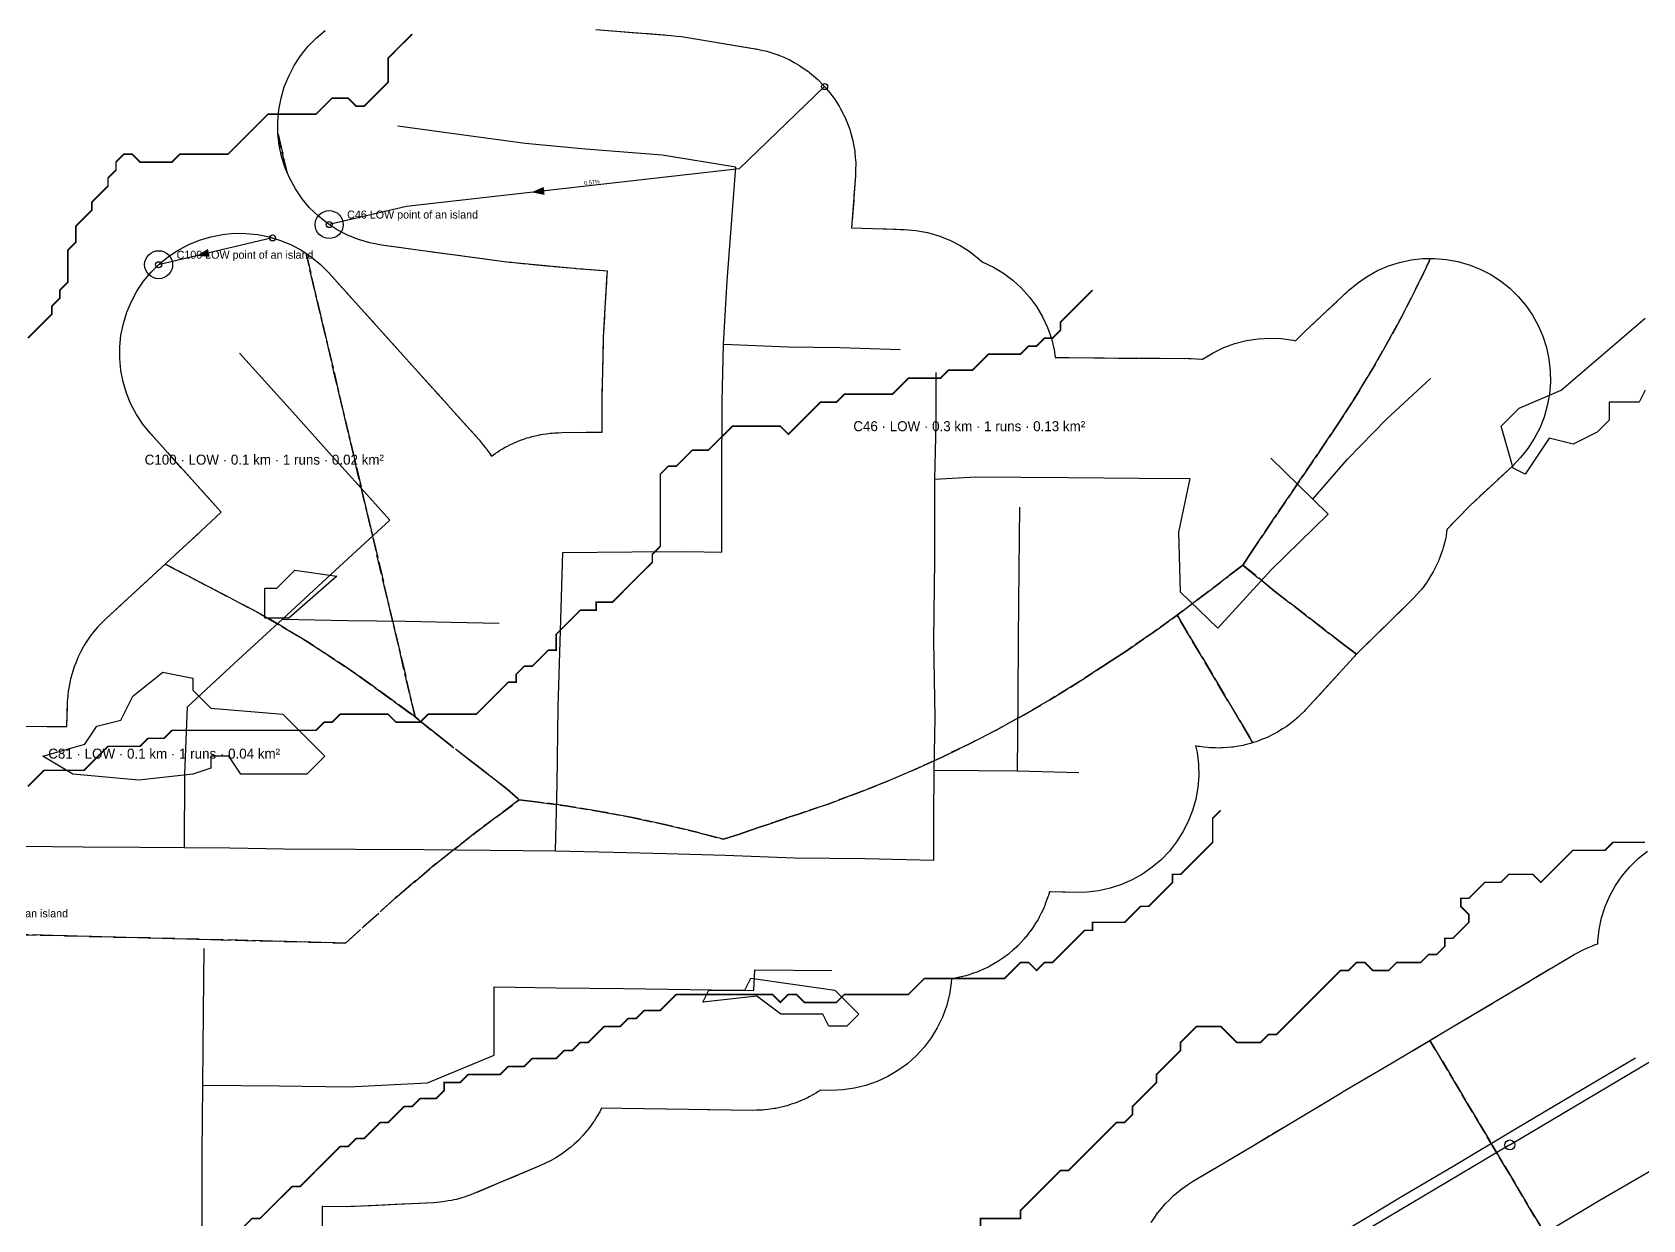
# Model space of a CAD drawing. Header units: metres. Extents: x 440276 to 476894, y 2561381 to 2578972.
# Drawn here: x 445092 to 445897, y 2567024 to 2567618 of the extents above; entities that cross this region are included whole.
import ezdxf
from ezdxf.enums import TextEntityAlignment as Align

# ---------------------------------------------------------------- set-up
doc = ezdxf.new("R2010")
doc.units = ezdxf.units.M
doc.header["$LTSCALE"] = 8
doc.linetypes.add('DASHED', pattern=[1.524, 1.27, -0.254])
for name, color, linetype in [('A_ARROWS', 7, 'Continuous'), ('A_BUILT_2006', 252, 'Continuous'), ('A_CATCH_LABEL', 7, 'Continuous'), ('A_CATCHMENTS', 7, 'Continuous'), ('A_ENVELOPE', 3, 'Continuous'), ('A_GRADIENT', 8, 'Continuous'), ('A_JUNCTIONS', 8, 'Continuous'), ('A_OUTLET_LABEL', 7, 'Continuous'), ('A_OUTLETS', 7, 'Continuous'), ('A_RUNS', 7, 'Continuous'), ('A_STREAMS', 5, 'Continuous'), ('A_WADI', 4, 'Continuous')]:
    doc.layers.add(name, color=color, linetype=linetype)

msp = doc.modelspace()

# ---------------------------------------------------------------- linework, layer by layer
at = {"layer": 'A_ARROWS', "color": 2}
msp.add_solid([(445341.56, 2567538.21), (445347.7, 2567540.91), (445348.15, 2567536.94)], dxfattribs=at)
at = {"layer": 'A_ARROWS', "color": 3}
msp.add_solid([(445174.09, 2567506.45), (445179.86, 2567509.86), (445180.78, 2567505.96)], dxfattribs=at)
at = {"layer": 'A_BUILT_2006', "color": 252}
for points in [[(445308.91, 2567566.55), (445274.73, 2567571.26)], [(445338.45, 2567562.61), (445308.91, 2567566.55)], [(445368.61, 2567559.79), (445338.45, 2567562.61)], [(445406.88, 2567556.85), (445368.61, 2567559.79)], [(445443.72, 2567550.82), (445406.88, 2567556.85)], [(445441.47, 2567520.13), (445443.72, 2567550.82)], [(445439.36, 2567493.9), (445441.47, 2567520.13)], [(445437.51, 2567462.23), (445439.36, 2567493.9)], [(445436.93, 2567433.81), (445437.51, 2567462.23)], [(445437.51, 2567462.23), (445469.84, 2567460.9)], [(445219.31, 2567431.52), (445195.7, 2567457.76)], [(445469.84, 2567460.9), (445495.94, 2567460.59)], [(445495.94, 2567460.59), (445525.91, 2567459.6)], [(445543.84, 2567422.83), (445543.98, 2567448.02)], [(445769.1, 2567424.71), (445791.02, 2567445.17)], [(445240.49, 2567407.93), (445219.31, 2567431.52)], [(445436.8, 2567395.18), (445436.93, 2567433.81)], [(445543.21, 2567394.75), (445543.84, 2567422.83)], [(445749.55, 2567404.74), (445769.1, 2567424.71)], [(445254.98, 2567391.86), (445240.49, 2567407.93)], [(445732.22, 2567384.69), (445711.2, 2567405.34)], [(445732.22, 2567384.69), (445749.55, 2567404.74)], [(445270.78, 2567374.29), (445254.98, 2567391.86)], [(445436.78, 2567358.19), (445436.8, 2567395.18)], [(445543.21, 2567394.75), (445563.59, 2567395.89)], [(445543.28, 2567354.47), (445543.21, 2567394.75)], [(445563.59, 2567395.89), (445586.21, 2567395.76)], [(445586.21, 2567395.76), (445609.93, 2567395.55)], [(445609.93, 2567395.55), (445645.38, 2567395.23)], [(445645.38, 2567395.23), (445670.67, 2567395.15)], [(445670.67, 2567395.15), (445665.06, 2567368.27)], [(445739.81, 2567377.3), (445732.22, 2567384.69)], [(445254.09, 2567358.88), (445270.78, 2567374.29)], [(445585.42, 2567349.8), (445585.7, 2567380.84)], [(445711.39, 2567349.48), (445739.81, 2567377.3)], [(445665.06, 2567368.27), (445665.96, 2567338.43)], [(445237.11, 2567343.22), (445254.09, 2567358.88)], [(445356.12, 2567318.93), (445357.34, 2567358.11)], [(445357.34, 2567358.11), (445391.79, 2567358.46)], [(445391.79, 2567358.46), (445419.26, 2567358.61)], [(445419.26, 2567358.61), (445436.78, 2567358.19)], [(445542.82, 2567314.09), (445543.28, 2567354.47)], [(445585.11, 2567315.1), (445585.42, 2567349.8)], [(445684.69, 2567320.3), (445711.39, 2567349.48)], [(445217.06, 2567324.71), (445237.11, 2567343.22)], [(445665.96, 2567338.43), (445684.69, 2567320.3)], [(445193.04, 2567302.55), (445217.06, 2567324.71)], [(445217.06, 2567324.71), (445249.57, 2567324.15)], [(445249.57, 2567324.15), (445278.88, 2567323.73)], [(445278.88, 2567323.73), (445301.45, 2567323.25)], [(445301.45, 2567323.25), (445325.42, 2567322.83)], [(445355.01, 2567280.98), (445356.12, 2567318.93)], [(445543.36, 2567275.23), (445542.82, 2567314.09)], [(445584.84, 2567285.29), (445585.11, 2567315.1)], [(445169.66, 2567280.99), (445193.04, 2567302.55)], [(445584.62, 2567248.97), (445584.84, 2567285.29)], [(445168.36, 2567247.46), (445169.66, 2567280.99)], [(445354.4, 2567242.01), (445355.01, 2567280.98)], [(445542.88, 2567249.19), (445543.36, 2567275.23)], [(445168.1, 2567210.52), (445168.36, 2567247.46)], [(445542.75, 2567225.29), (445542.88, 2567249.19)], [(445542.88, 2567249.19), (445564.86, 2567249.07)], [(445564.86, 2567249.07), (445584.62, 2567248.97)], [(445584.62, 2567248.97), (445615.19, 2567248.1)], [(445353.63, 2567208.95), (445354.4, 2567242.01)], [(445542.67, 2567204.21), (445542.75, 2567225.29)], [(445086.7, 2567211.21), (445117.5, 2567210.95)], [(445117.5, 2567210.95), (445145.8, 2567210.71)], [(445145.8, 2567210.71), (445168.1, 2567210.52)], [(445168.1, 2567210.52), (445190.8, 2567210.33)], [(445190.8, 2567210.33), (445218, 2567209.96)], [(445218, 2567209.96), (445253.58, 2567209.8)], [(445253.58, 2567209.8), (445287.95, 2567209.5)], [(445287.95, 2567209.5), (445320.9, 2567209.23)], [(445320.9, 2567209.23), (445353.63, 2567208.95)], [(445353.63, 2567208.95), (445382.49, 2567208.23)], [(445382.49, 2567208.23), (445409.11, 2567207.56)], [(445409.11, 2567207.56), (445438.44, 2567206.82)], [(445438.44, 2567206.82), (445473.13, 2567205.38)], [(445473.13, 2567205.38), (445508.45, 2567205.05)], [(445508.45, 2567205.05), (445542.67, 2567204.21)], [(445177.71, 2567128.41), (445178.05, 2567160.04)], [(445452.8, 2567139.12), (445453.22, 2567149.4)], [(445453.22, 2567149.4), (445491.76, 2567149.13)], [(445322.86, 2567106.81), (445322.93, 2567140.9)], [(445322.93, 2567140.9), (445353.84, 2567140.47)], [(445353.84, 2567140.47), (445387.66, 2567140.01)], [(445387.66, 2567140.01), (445421, 2567139.55)], [(445421, 2567139.55), (445452.8, 2567139.12)], [(445177.32, 2567091.74), (445177.71, 2567128.41)], [(445289.61, 2567092.85), (445322.86, 2567106.81)], [(445862.24, 2567086.87), (445893.47, 2567105.46)], [(445176.93, 2567057.75), (445177.32, 2567091.74)], [(445177.32, 2567091.74), (445215.4, 2567091.33)], [(445215.4, 2567091.33), (445250.16, 2567090.96)], [(445250.16, 2567090.96), (445289.61, 2567092.85)], [(445833.59, 2567069.82), (445862.24, 2567086.87)], [(445802.38, 2567051.25), (445833.59, 2567069.82)], [(445177.03, 2567027.07), (445176.93, 2567057.75)], [(445777.71, 2567036.75), (445802.38, 2567051.25)], [(445875.43, 2567034.07), (445902.7, 2567049.93)], [(445759.19, 2567025.54), (445777.71, 2567036.75)], [(445177.03, 2566998.66), (445177.03, 2567027.07)], [(445851.67, 2567019.94), (445875.43, 2567034.07)], [(445732.33, 2567009.56), (445759.19, 2567025.54)]]:
    msp.add_lwpolyline(points, dxfattribs=at)
at = {"layer": 'A_CATCHMENTS', "color": 2, "linetype": 'DASHED'}
msp.add_lwpolyline([(445373.71, 2567619.57), (445411.47, 2567616.67), (445414.02, 2567616.35), (445416.58, 2567616.06), (445453.41, 2567610.03), (445453.68, 2567609.97), (445453.95, 2567609.94), (445456.56, 2567609.36), (445459.17, 2567608.8), (445459.43, 2567608.71), (445459.7, 2567608.65), (445462.23, 2567607.82), (445464.78, 2567607), (445465.03, 2567606.89), (445465.29, 2567606.81), (445467.73, 2567605.73), (445470.18, 2567604.67), (445470.42, 2567604.54), (445470.67, 2567604.42), (445473, 2567603.11), (445475.33, 2567601.82), (445475.56, 2567601.66), (445475.8, 2567601.52), (445477.98, 2567599.99), (445480.18, 2567598.47), (445480.39, 2567598.29), (445480.61, 2567598.14), (445482.64, 2567596.39), (445484.67, 2567594.67), (445484.86, 2567594.47), (445485.07, 2567594.29), (445486.91, 2567592.36), (445488.77, 2567590.44), (445488.95, 2567590.23), (445489.13, 2567590.03), (445490.78, 2567587.92), (445492.44, 2567585.84), (445492.59, 2567585.61), (445492.76, 2567585.39), (445494.19, 2567583.13), (445495.64, 2567580.89), (445495.76, 2567580.65), (445495.91, 2567580.42), (445497.11, 2567578.03), (445498.34, 2567575.66), (445498.44, 2567575.4), (445498.56, 2567575.16), (445499.52, 2567572.67), (445500.51, 2567570.18), (445500.58, 2567569.92), (445500.68, 2567569.66), (445501.4, 2567567.09), (445502.13, 2567564.53), (445502.18, 2567564.25), (445502.25, 2567563.99), (445502.71, 2567561.36), (445503.19, 2567558.73), (445503.22, 2567558.46), (445503.26, 2567558.19), (445503.46, 2567555.53), (445503.68, 2567552.87), (445503.68, 2567552.59), (445503.7, 2567552.32), (445503.63, 2567549.65), (445503.59, 2567546.98), (445503.56, 2567546.71), (445503.56, 2567546.43), (445501.65, 2567520.43), (445527.89, 2567519.57), (445533.76, 2567519.09), (445539.55, 2567518.03), (445545.21, 2567516.41), (445550.69, 2567514.25), (445555.92, 2567511.56), (445560.87, 2567508.36), (445565.48, 2567504.7), (445566.69, 2567503.53), (445567.24, 2567503.33), (445572.55, 2567500.78), (445577.58, 2567497.73), (445582.29, 2567494.2), (445586.63, 2567490.22), (445590.56, 2567485.83), (445594.05, 2567481.08), (445597.05, 2567476.02), (445599.53, 2567470.68), (445601.49, 2567465.13), (445602.89, 2567459.41), (445603.43, 2567455.61), (445610.47, 2567455.54), (445610.47, 2567455.54), (445610.47, 2567455.54), (445645.74, 2567455.23), (445670.85, 2567455.15), (445671.04, 2567455.14), (445671.24, 2567455.15), (445673.98, 2567454.99), (445676.73, 2567454.85), (445676.92, 2567454.82), (445677.11, 2567454.81), (445677.23, 2567454.79), (445677.43, 2567454.94), (445682.45, 2567458.01), (445687.75, 2567460.57), (445693.28, 2567462.6), (445698.98, 2567464.09), (445704.8, 2567465), (445710.67, 2567465.34), (445716.56, 2567465.1), (445722.39, 2567464.29), (445723.6, 2567464), (445726.22, 2567466.68), (445727.22, 2567467.6), (445728.16, 2567468.58), (445750.09, 2567489.04), (445754.59, 2567492.84), (445759.43, 2567496.18), (445764.59, 2567499.03), (445769.99, 2567501.36), (445775.6, 2567503.15), (445781.36, 2567504.38), (445787.21, 2567505.04), (445790.94, 2567505.1), (445790.35, 2567503.79), (445783.73, 2567490.01), (445776.81, 2567476.43), (445769.57, 2567463.06), (445762.02, 2567449.9), (445754.16, 2567436.94), (445746, 2567424.19), (445701.36, 2567358.17), (445697.27, 2567351.78), (445690.63, 2567346.73), (445689.89, 2567346.14), (445678.08, 2567337.17), (445676.95, 2567336.27), (445664.34, 2567326.72), (445651.92, 2567317.77), (445639.31, 2567309.15), (445631.33, 2567303.97), (445626.58, 2567300.73), (445613.77, 2567292.43), (445600.77, 2567284.45), (445587.58, 2567276.8), (445574.19, 2567269.48), (445560.62, 2567262.47), (445546.85, 2567255.79), (445532.89, 2567249.44), (445518.73, 2567243.4), (445504.39, 2567237.69), (445489.85, 2567232.31), (445475.12, 2567227.24), (445470.7, 2567225.84), (445460.33, 2567222.27), (445455.51, 2567220.74), (445445.55, 2567217.3), (445440.32, 2567215.63), (445437.54, 2567214.67), (445424.25, 2567218.21), (445408.04, 2567222.12), (445391.88, 2567225.6), (445375.77, 2567228.65), (445359.7, 2567231.28), (445343.68, 2567233.49), (445343.68, 2567233.49), (445335.5, 2567234.4), (445334.75, 2567235.04), (445329.52, 2567239.77), (445315.07, 2567250.87), (445311.69, 2567253.62), (445294.72, 2567266.67), (445283.45, 2567275.91), (445228.91, 2567507.65), (445231.63, 2567505.82), (445236.17, 2567502.06), (445240.31, 2567497.88), (445263.92, 2567471.64), (445263.93, 2567471.62), (445263.95, 2567471.61), (445285.09, 2567448.06), (445299.54, 2567432.03), (445299.57, 2567432), (445299.59, 2567431.98), (445315.39, 2567414.41), (445317.01, 2567412.42), (445318.66, 2567410.45), (445318.87, 2567410.14), (445319.11, 2567409.84), (445320.53, 2567407.71), (445321.54, 2567406.21), (445322.15, 2567406.63), (445323.5, 2567407.66), (445324.56, 2567408.31), (445325.58, 2567409.02), (445327.07, 2567409.85), (445328.52, 2567410.74), (445329.64, 2567411.28), (445330.73, 2567411.88), (445332.29, 2567412.56), (445333.82, 2567413.31), (445334.98, 2567413.74), (445336.12, 2567414.23), (445337.75, 2567414.76), (445339.34, 2567415.35), (445340.54, 2567415.66), (445341.73, 2567416.04), (445343.39, 2567416.41), (445345.04, 2567416.84), (445346.27, 2567417.03), (445347.48, 2567417.3), (445349.17, 2567417.49), (445350.86, 2567417.76), (445352.1, 2567417.83), (445353.33, 2567417.98), (445355.03, 2567418.01), (445356.73, 2567418.11), (445376.87, 2567418.31), (445376.93, 2567434.01), (445376.95, 2567434.53), (445376.94, 2567435.05), (445377.53, 2567463.47), (445377.57, 2567464.09), (445377.56, 2567464.7), (445377.61, 2567465.21), (445377.61, 2567465.72), (445379.46, 2567497.38), (445379.53, 2567498.04), (445379.55, 2567498.71), (445379.55, 2567498.77), (445364.02, 2567499.96), (445363.52, 2567500.03), (445363.01, 2567500.05), (445332.85, 2567502.88), (445331.69, 2567503.04), (445330.52, 2567503.14), (445300.99, 2567507.08), (445300.86, 2567507.1), (445300.73, 2567507.11), (445266.55, 2567511.82), (445260.76, 2567512.91), (445255.11, 2567514.56), (445249.64, 2567516.75), (445244.42, 2567519.48), (445239.49, 2567522.7), (445234.9, 2567526.38), (445230.7, 2567530.5), (445226.91, 2567535.02), (445223.59, 2567539.88), (445220.76, 2567545.04), (445219.3, 2567548.47), (445214.89, 2567567.2), (445214.84, 2567567.69), (445214.78, 2567573.58), (445215.29, 2567579.44), (445216.38, 2567585.23), (445218.03, 2567590.88), (445220.23, 2567596.34), (445222.95, 2567601.57), (445226.17, 2567606.5), (445229.86, 2567611.09), (445233.98, 2567615.29), (445238.49, 2567619.08)], dxfattribs=at)
at = {"layer": 'A_CATCHMENTS', "color": 3, "linetype": 'DASHED'}
for points in [[(445219.3, 2567548.47), (445218.45, 2567550.46), (445216.68, 2567556.07), (445215.48, 2567561.84), (445214.89, 2567567.2), (445219.3, 2567548.47)], [(445206.34, 2567327.31), (445158.52, 2567352.34), (445176.37, 2567368.81), (445176.37, 2567368.81), (445176.37, 2567368.81), (445186.54, 2567378.2), (445174.68, 2567391.41), (445151.09, 2567417.64), (445147.38, 2567422.2), (445144.12, 2567427.11), (445141.37, 2567432.31), (445139.13, 2567437.76), (445137.45, 2567443.4), (445136.32, 2567449.18), (445135.76, 2567455.04), (445135.79, 2567460.93), (445136.39, 2567466.79), (445137.56, 2567472.56), (445139.29, 2567478.19), (445141.56, 2567483.62), (445144.36, 2567488.8), (445147.65, 2567493.69), (445151.4, 2567498.22), (445155.58, 2567502.37), (445160.15, 2567506.09), (445165.05, 2567509.34), (445170.26, 2567512.1), (445175.71, 2567514.33), (445181.35, 2567516.02), (445187.13, 2567517.14), (445192.99, 2567517.7), (445198.88, 2567517.68), (445204.73, 2567517.08), (445210.5, 2567515.91), (445216.13, 2567514.18), (445221.56, 2567511.9), (445226.75, 2567509.11), (445228.91, 2567507.65), (445283.45, 2567275.91), (445253.35, 2567297.79), (445229.62, 2567313.48), (445206.34, 2567327.31)], [(445747.99, 2567311.73), (445713.06, 2567338.83), (445697.27, 2567351.78), (445701.36, 2567358.17), (445746, 2567424.19), (445754.16, 2567436.94), (445762.02, 2567449.9), (445769.57, 2567463.06), (445776.81, 2567476.43), (445783.73, 2567490.01), (445790.35, 2567503.79), (445790.94, 2567505.1), (445793.1, 2567505.13), (445798.97, 2567504.64), (445804.76, 2567503.57), (445810.42, 2567501.95), (445815.89, 2567499.77), (445821.12, 2567497.07), (445826.06, 2567493.87), (445830.67, 2567490.2), (445834.89, 2567486.1), (445838.69, 2567481.6), (445842.03, 2567476.75), (445844.88, 2567471.6), (445847.22, 2567466.19), (445849.01, 2567460.59), (445850.24, 2567454.83), (445850.9, 2567448.98), (445850.99, 2567443.09), (445850.49, 2567437.22), (445849.43, 2567431.43), (445847.8, 2567425.77), (445845.63, 2567420.3), (445842.93, 2567415.07), (445839.73, 2567410.12), (445836.06, 2567405.52), (445831.95, 2567401.3), (445811.02, 2567381.77), (445799.29, 2567369.78), (445799.1, 2567368.57), (445798.8, 2567366.34), (445798.64, 2567365.66), (445798.53, 2567364.97), (445797.96, 2567362.8), (445797.44, 2567360.61), (445797.21, 2567359.95), (445797.03, 2567359.27), (445796.26, 2567357.17), (445795.53, 2567355.04), (445795.24, 2567354.41), (445794.99, 2567353.75), (445794.01, 2567351.73), (445793.08, 2567349.69), (445792.72, 2567349.09), (445792.42, 2567348.46), (445791.24, 2567346.54), (445790.11, 2567344.6), (445789.7, 2567344.03), (445789.34, 2567343.44), (445787.98, 2567341.65), (445786.67, 2567339.83), (445786.2, 2567339.3), (445785.78, 2567338.75), (445784.26, 2567337.1), (445782.77, 2567335.41), (445782.26, 2567334.94), (445781.78, 2567334.43), (445754.54, 2567307.76), (445754.11, 2567307.28), (445747.99, 2567311.73)]]:
    msp.add_lwpolyline(points, close=True, dxfattribs=at)
at = {"layer": 'A_CATCHMENTS', "color": 1, "linetype": 'DASHED'}
for points in [[(445087.2, 2567271.21), (445109.23, 2567271.02), (445109.71, 2567283.31), (445109.71, 2567283.36), (445109.71, 2567283.4), (445109.97, 2567286.29), (445110.22, 2567289.18), (445110.23, 2567289.22), (445110.24, 2567289.26), (445110.78, 2567292.11), (445111.31, 2567294.97), (445111.33, 2567295.01), (445111.33, 2567295.05), (445112.15, 2567297.83), (445112.96, 2567300.62), (445112.98, 2567300.66), (445112.99, 2567300.7), (445114.08, 2567303.39), (445115.16, 2567306.08), (445115.18, 2567306.12), (445115.2, 2567306.16), (445116.54, 2567308.73), (445117.88, 2567311.3), (445117.91, 2567311.34), (445117.93, 2567311.38), (445119.52, 2567313.8), (445121.1, 2567316.23), (445121.13, 2567316.26), (445121.15, 2567316.3), (445122.98, 2567318.56), (445124.79, 2567320.82), (445124.82, 2567320.85), (445124.85, 2567320.88), (445126.88, 2567322.95), (445128.91, 2567325.03), (445128.95, 2567325.05), (445128.98, 2567325.08), (445152.35, 2567346.65), (445152.35, 2567346.65), (445152.35, 2567346.65), (445158.52, 2567352.34), (445206.34, 2567327.31), (445206.34, 2567327.31), (445229.62, 2567313.48), (445253.35, 2567297.79), (445283.45, 2567275.91), (445294.72, 2567266.67), (445311.69, 2567253.62), (445315.07, 2567250.87), (445329.52, 2567239.77), (445334.75, 2567235.04), (445335.5, 2567234.4), (445314.11, 2567218.45), (445293.14, 2567201.86), (445273.5, 2567185.29), (445248.64, 2567162.82), (444986.33, 2567169.59)], [(445849.49, 2567015.31), (445790.73, 2567114.13), (445802.9, 2567121.38), (445831.56, 2567138.43), (445831.56, 2567138.43), (445831.56, 2567138.43), (445862.79, 2567157.02), (445867.99, 2567159.78), (445873.44, 2567162.01), (445874.7, 2567162.39), (445874.71, 2567163.77), (445875.36, 2567169.63), (445876.58, 2567175.39), (445878.35, 2567181), (445880.67, 2567186.42), (445883.51, 2567191.57), (445886.84, 2567196.43), (445890.63, 2567200.94), (445894.84, 2567205.05), (445899.44, 2567208.73)]]:
    msp.add_lwpolyline(points, dxfattribs=at)
msp.add_lwpolyline([(445664.34, 2567326.72), (445676.95, 2567336.27), (445678.08, 2567337.17), (445689.89, 2567346.14), (445690.63, 2567346.73), (445697.27, 2567351.78), (445713.06, 2567338.83), (445747.99, 2567311.73), (445754.11, 2567307.28), (445728.95, 2567279.79), (445728.35, 2567279.2), (445727.8, 2567278.57), (445726.26, 2567277.13), (445724.77, 2567275.65), (445724.11, 2567275.12), (445723.5, 2567274.55), (445721.83, 2567273.26), (445720.2, 2567271.94), (445719.5, 2567271.47), (445718.83, 2567270.96), (445717.04, 2567269.85), (445715.28, 2567268.69), (445714.54, 2567268.3), (445713.83, 2567267.85), (445711.94, 2567266.92), (445710.08, 2567265.94), (445709.3, 2567265.62), (445708.55, 2567265.25), (445706.58, 2567264.51), (445704.63, 2567263.71), (445703.82, 2567263.47), (445703.04, 2567263.18), (445702.25, 2567262.97), (445664.34, 2567326.72)], close=True, dxfattribs=at)
at = {"layer": 'A_CATCHMENTS', "color": 3, "linetype": 'DASHED'}
for points in [[(444986.33, 2567169.59), (445248.64, 2567162.82), (445248.64, 2567162.82), (445273.5, 2567185.29), (445293.14, 2567201.86), (445314.11, 2567218.45), (445335.5, 2567234.4), (445343.68, 2567233.49), (445359.7, 2567231.28), (445375.77, 2567228.65), (445391.88, 2567225.6), (445408.04, 2567222.12), (445424.25, 2567218.21), (445437.54, 2567214.67), (445440.32, 2567215.63), (445445.55, 2567217.3), (445455.51, 2567220.74), (445460.33, 2567222.27), (445470.7, 2567225.84), (445475.12, 2567227.24), (445489.85, 2567232.31), (445504.39, 2567237.69), (445518.73, 2567243.4), (445532.89, 2567249.44), (445546.85, 2567255.79), (445560.62, 2567262.47), (445574.19, 2567269.48), (445587.58, 2567276.8), (445600.77, 2567284.45), (445613.77, 2567292.43), (445626.58, 2567300.73), (445631.33, 2567303.97), (445639.31, 2567309.15), (445651.92, 2567317.77), (445664.34, 2567326.72), (445702.25, 2567262.97), (445701, 2567262.63), (445698.98, 2567262.03), (445698.16, 2567261.87), (445697.35, 2567261.65), (445695.27, 2567261.31), (445693.2, 2567260.91), (445692.37, 2567260.83), (445691.54, 2567260.69), (445689.44, 2567260.56), (445687.34, 2567260.36), (445686.5, 2567260.36), (445685.67, 2567260.31), (445683.56, 2567260.38), (445681.45, 2567260.39), (445680.62, 2567260.48), (445679.78, 2567260.5), (445677.69, 2567260.78), (445675.6, 2567261), (445674.77, 2567261.16), (445673.94, 2567261.27), (445673.63, 2567261.34), (445674.34, 2567258.13), (445675.04, 2567252.29), (445675.16, 2567246.4), (445674.71, 2567240.53), (445673.68, 2567234.73), (445672.09, 2567229.06), (445669.95, 2567223.58), (445667.28, 2567218.33), (445664.11, 2567213.37), (445660.47, 2567208.74), (445656.39, 2567204.49), (445651.92, 2567200.66), (445647.09, 2567197.29), (445641.96, 2567194.41), (445636.57, 2567192.04), (445630.97, 2567190.21), (445625.22, 2567188.95), (445619.37, 2567188.25), (445613.49, 2567188.12), (445600.51, 2567188.49), (445600.02, 2567186.57), (445599.81, 2567185.99), (445599.64, 2567185.39), (445598.8, 2567183.22), (445598.01, 2567181.03), (445597.74, 2567180.47), (445597.52, 2567179.89), (445596.47, 2567177.82), (445595.47, 2567175.72), (445595.15, 2567175.19), (445594.87, 2567174.63), (445593.63, 2567172.67), (445592.43, 2567170.68), (445592.05, 2567170.18), (445591.72, 2567169.66), (445590.29, 2567167.83), (445588.9, 2567165.96), (445588.48, 2567165.51), (445588.1, 2567165.02), (445586.5, 2567163.33), (445584.93, 2567161.62), (445584.47, 2567161.2), (445584.04, 2567160.75), (445582.28, 2567159.24), (445580.55, 2567157.68), (445580.05, 2567157.31), (445579.58, 2567156.91), (445577.68, 2567155.57), (445575.81, 2567154.19), (445575.27, 2567153.87), (445574.77, 2567153.52), (445572.74, 2567152.37), (445570.74, 2567151.18), (445570.18, 2567150.92), (445569.64, 2567150.62), (445567.52, 2567149.67), (445565.41, 2567148.69), (445564.83, 2567148.48), (445564.26, 2567148.23), (445562.05, 2567147.5), (445559.86, 2567146.73), (445559.26, 2567146.58), (445558.67, 2567146.38), (445556.4, 2567145.87), (445554.14, 2567145.32), (445553.53, 2567145.23), (445552.92, 2567145.09), (445551.55, 2567144.92), (445551.43, 2567142.83), (445550.53, 2567137.01), (445549.06, 2567131.31), (445547.03, 2567125.78), (445544.48, 2567120.47), (445541.42, 2567115.44), (445537.88, 2567110.74), (445533.89, 2567106.4), (445529.5, 2567102.48), (445524.75, 2567099), (445519.67, 2567096.01), (445514.33, 2567093.53), (445508.78, 2567091.59), (445503.05, 2567090.2), (445497.22, 2567089.38), (445491.34, 2567089.13), (445485.99, 2567089.17), (445485.45, 2567088.77), (445484.76, 2567088.37), (445484.09, 2567087.92), (445482.21, 2567086.89), (445480.36, 2567085.82), (445479.63, 2567085.48), (445478.92, 2567085.1), (445476.95, 2567084.26), (445475, 2567083.37), (445474.24, 2567083.11), (445473.5, 2567082.8), (445471.46, 2567082.16), (445469.43, 2567081.47), (445468.65, 2567081.28), (445467.88, 2567081.04), (445465.79, 2567080.6), (445463.7, 2567080.11), (445462.9, 2567080.01), (445462.12, 2567079.84), (445459.99, 2567079.61), (445457.87, 2567079.33), (445457.06, 2567079.3), (445456.26, 2567079.21), (445454.12, 2567079.2), (445451.98, 2567079.12), (445420.17, 2567079.56), (445420.17, 2567079.56), (445420.17, 2567079.56), (445386.84, 2567080.01), (445386.84, 2567080.01), (445376.55, 2567080.16), (445375.92, 2567078.79), (445375.81, 2567078.61), (445375.72, 2567078.42), (445374.31, 2567076.08), (445372.91, 2567073.73), (445372.79, 2567073.56), (445372.68, 2567073.37), (445371.05, 2567071.18), (445369.43, 2567068.98), (445369.29, 2567068.82), (445369.16, 2567068.65), (445367.32, 2567066.63), (445365.5, 2567064.6), (445365.34, 2567064.45), (445365.2, 2567064.3), (445363.17, 2567062.47), (445361.15, 2567060.62), (445360.98, 2567060.49), (445360.83, 2567060.35), (445358.63, 2567058.73), (445356.44, 2567057.09), (445356.26, 2567056.98), (445356.09, 2567056.86), (445353.74, 2567055.45), (445351.41, 2567054.04), (445351.22, 2567053.95), (445351.03, 2567053.84), (445348.56, 2567052.68), (445346.1, 2567051.49), (445312.84, 2567037.53), (445311.29, 2567036.96), (445309.75, 2567036.33), (445308.52, 2567035.96), (445307.31, 2567035.52), (445305.7, 2567035.11), (445304.12, 2567034.63), (445302.85, 2567034.38), (445301.61, 2567034.06), (445299.97, 2567033.81), (445298.34, 2567033.49), (445297.06, 2567033.36), (445295.79, 2567033.17), (445294.13, 2567033.08), (445292.48, 2567032.92), (445253.03, 2567031.03), (445251.28, 2567031.03), (445249.52, 2567030.96), (445237.02, 2567031.1), (445237.03, 2567027.27), (445237.03, 2567027.17), (445237.03, 2567027.07), (445237.03, 2566998.66)], [(445651.36, 2567022.98), (445652.99, 2567025.4), (445654.62, 2567027.82), (445654.63, 2567027.84), (445654.65, 2567027.86), (445656.51, 2567030.11), (445658.37, 2567032.36), (445658.39, 2567032.38), (445658.4, 2567032.4), (445660.47, 2567034.45), (445662.54, 2567036.51), (445662.56, 2567036.52), (445662.58, 2567036.54), (445664.85, 2567038.38), (445667.11, 2567040.23), (445667.13, 2567040.24), (445667.15, 2567040.26), (445669.58, 2567041.87), (445672.01, 2567043.48), (445701.64, 2567061.12), (445728.31, 2567076.99), (445746.63, 2567088.08), (445746.98, 2567088.27), (445747.32, 2567088.49), (445771.84, 2567102.89), (445790.73, 2567114.13), (445849.49, 2567015.31)]]:
    msp.add_lwpolyline(points, dxfattribs=at)
at = {"layer": 'A_ENVELOPE', "color": 3}
for points in [[(445087.2, 2567271.21), (445109.23, 2567271.02), (445109.71, 2567283.31), (445109.71, 2567283.36), (445109.71, 2567283.4), (445109.97, 2567286.29), (445110.22, 2567289.18), (445110.23, 2567289.22), (445110.24, 2567289.26), (445110.78, 2567292.11), (445111.31, 2567294.97), (445111.33, 2567295.01), (445111.33, 2567295.05), (445112.15, 2567297.83), (445112.96, 2567300.62), (445112.98, 2567300.66), (445112.99, 2567300.7), (445114.08, 2567303.39), (445115.16, 2567306.08), (445115.18, 2567306.12), (445115.2, 2567306.16), (445116.54, 2567308.73), (445117.88, 2567311.3), (445117.91, 2567311.34), (445117.93, 2567311.38), (445119.52, 2567313.8), (445121.1, 2567316.23), (445121.13, 2567316.26), (445121.15, 2567316.3), (445122.98, 2567318.56), (445124.79, 2567320.82), (445124.82, 2567320.85), (445124.85, 2567320.88), (445126.88, 2567322.95), (445128.91, 2567325.03), (445128.95, 2567325.05), (445128.98, 2567325.08), (445152.35, 2567346.65), (445152.35, 2567346.65), (445152.35, 2567346.65), (445176.37, 2567368.81), (445176.37, 2567368.81), (445176.37, 2567368.81), (445186.54, 2567378.2), (445174.68, 2567391.41), (445151.09, 2567417.64), (445147.38, 2567422.2), (445144.12, 2567427.11), (445141.37, 2567432.31), (445139.13, 2567437.76), (445137.45, 2567443.4), (445136.32, 2567449.18), (445135.76, 2567455.04), (445135.79, 2567460.93), (445136.39, 2567466.79), (445137.56, 2567472.56), (445139.29, 2567478.19), (445141.56, 2567483.62), (445144.36, 2567488.8), (445147.65, 2567493.69), (445151.4, 2567498.22), (445155.58, 2567502.37), (445160.15, 2567506.09), (445165.05, 2567509.34), (445170.26, 2567512.1), (445175.71, 2567514.33), (445181.35, 2567516.02), (445187.13, 2567517.14), (445192.99, 2567517.7), (445198.88, 2567517.68), (445204.73, 2567517.08), (445210.5, 2567515.91), (445216.13, 2567514.18), (445221.56, 2567511.9), (445226.75, 2567509.11), (445231.63, 2567505.82), (445236.17, 2567502.06), (445240.31, 2567497.88), (445263.92, 2567471.64), (445263.93, 2567471.62), (445263.95, 2567471.61), (445285.09, 2567448.06), (445299.54, 2567432.03), (445299.57, 2567432), (445299.59, 2567431.98), (445315.39, 2567414.41), (445317.01, 2567412.42), (445318.66, 2567410.45), (445318.87, 2567410.14), (445319.11, 2567409.84), (445320.53, 2567407.71), (445321.54, 2567406.21), (445322.15, 2567406.63), (445323.5, 2567407.66), (445324.56, 2567408.31), (445325.58, 2567409.02), (445327.07, 2567409.85), (445328.52, 2567410.74), (445329.64, 2567411.28), (445330.73, 2567411.88), (445332.29, 2567412.56), (445333.82, 2567413.31), (445334.98, 2567413.74), (445336.12, 2567414.23), (445337.75, 2567414.76), (445339.34, 2567415.35), (445340.54, 2567415.66), (445341.73, 2567416.04), (445343.39, 2567416.41), (445345.04, 2567416.84), (445346.27, 2567417.03), (445347.48, 2567417.3), (445349.17, 2567417.49), (445350.86, 2567417.76), (445352.1, 2567417.83), (445353.33, 2567417.98), (445355.03, 2567418.01), (445356.73, 2567418.11), (445376.87, 2567418.31), (445376.93, 2567434.01), (445376.95, 2567434.53), (445376.94, 2567435.05), (445377.53, 2567463.47), (445377.57, 2567464.09), (445377.56, 2567464.7), (445377.61, 2567465.21), (445377.61, 2567465.72), (445379.46, 2567497.38), (445379.53, 2567498.04), (445379.55, 2567498.71), (445379.55, 2567498.77), (445364.02, 2567499.96), (445363.52, 2567500.03), (445363.01, 2567500.05), (445332.85, 2567502.88), (445331.69, 2567503.04), (445330.52, 2567503.14), (445300.99, 2567507.08), (445300.86, 2567507.1), (445300.73, 2567507.11), (445266.55, 2567511.82), (445260.76, 2567512.91), (445255.11, 2567514.56), (445249.64, 2567516.75), (445244.42, 2567519.48), (445239.49, 2567522.7), (445234.9, 2567526.38), (445230.7, 2567530.5), (445226.91, 2567535.02), (445223.59, 2567539.88), (445220.76, 2567545.04), (445218.45, 2567550.46), (445216.68, 2567556.07), (445215.48, 2567561.84), (445214.84, 2567567.69), (445214.78, 2567573.58), (445215.29, 2567579.44), (445216.38, 2567585.23), (445218.03, 2567590.88), (445220.23, 2567596.34), (445222.95, 2567601.57), (445226.17, 2567606.5), (445229.86, 2567611.09), (445233.98, 2567615.29), (445238.49, 2567619.08)], [(445373.71, 2567619.57), (445411.47, 2567616.67), (445414.02, 2567616.35), (445416.58, 2567616.06), (445453.41, 2567610.03), (445453.68, 2567609.97), (445453.95, 2567609.94), (445456.56, 2567609.36), (445459.17, 2567608.8), (445459.43, 2567608.71), (445459.7, 2567608.65), (445462.23, 2567607.82), (445464.78, 2567607), (445465.03, 2567606.89), (445465.29, 2567606.81), (445467.73, 2567605.73), (445470.18, 2567604.67), (445470.42, 2567604.54), (445470.67, 2567604.42), (445473, 2567603.11), (445475.33, 2567601.82), (445475.56, 2567601.66), (445475.8, 2567601.52), (445477.98, 2567599.99), (445480.18, 2567598.47), (445480.39, 2567598.29), (445480.61, 2567598.14), (445482.64, 2567596.39), (445484.67, 2567594.67), (445484.86, 2567594.47), (445485.07, 2567594.29), (445486.91, 2567592.36), (445488.77, 2567590.44), (445488.95, 2567590.23), (445489.13, 2567590.03), (445490.78, 2567587.92), (445492.44, 2567585.84), (445492.59, 2567585.61), (445492.76, 2567585.39), (445494.19, 2567583.13), (445495.64, 2567580.89), (445495.76, 2567580.65), (445495.91, 2567580.42), (445497.11, 2567578.03), (445498.34, 2567575.66), (445498.44, 2567575.4), (445498.56, 2567575.16), (445499.52, 2567572.67), (445500.51, 2567570.18), (445500.58, 2567569.92), (445500.68, 2567569.66), (445501.4, 2567567.09), (445502.13, 2567564.53), (445502.18, 2567564.25), (445502.25, 2567563.99), (445502.71, 2567561.36), (445503.19, 2567558.73), (445503.22, 2567558.46), (445503.26, 2567558.19), (445503.46, 2567555.53), (445503.68, 2567552.87), (445503.68, 2567552.59), (445503.7, 2567552.32), (445503.63, 2567549.65), (445503.59, 2567546.98), (445503.56, 2567546.71), (445503.56, 2567546.43), (445501.65, 2567520.43), (445527.89, 2567519.57), (445533.76, 2567519.09), (445539.55, 2567518.03), (445545.21, 2567516.41), (445550.69, 2567514.25), (445555.92, 2567511.56), (445560.87, 2567508.36), (445565.48, 2567504.7), (445566.69, 2567503.53), (445567.24, 2567503.33), (445572.55, 2567500.78), (445577.58, 2567497.73), (445582.29, 2567494.2), (445586.63, 2567490.22), (445590.56, 2567485.83), (445594.05, 2567481.08), (445597.05, 2567476.02), (445599.53, 2567470.68), (445601.49, 2567465.13), (445602.89, 2567459.41), (445603.43, 2567455.61), (445610.47, 2567455.54), (445610.47, 2567455.54), (445610.47, 2567455.54), (445645.74, 2567455.23), (445670.85, 2567455.15), (445671.04, 2567455.14), (445671.24, 2567455.15), (445673.98, 2567454.99), (445676.73, 2567454.85), (445676.92, 2567454.82), (445677.11, 2567454.81), (445677.23, 2567454.79), (445677.43, 2567454.94), (445682.45, 2567458.01), (445687.75, 2567460.57), (445693.28, 2567462.6), (445698.98, 2567464.09), (445704.8, 2567465), (445710.67, 2567465.34), (445716.56, 2567465.1), (445722.39, 2567464.29), (445723.6, 2567464), (445726.22, 2567466.68), (445727.22, 2567467.6), (445728.16, 2567468.58), (445750.09, 2567489.04), (445754.59, 2567492.84), (445759.43, 2567496.18), (445764.59, 2567499.03), (445769.99, 2567501.36), (445775.6, 2567503.15), (445781.36, 2567504.38), (445787.21, 2567505.04), (445793.1, 2567505.13), (445798.97, 2567504.64), (445804.76, 2567503.57), (445810.42, 2567501.95), (445815.89, 2567499.77), (445821.12, 2567497.07), (445826.06, 2567493.87), (445830.67, 2567490.2), (445834.89, 2567486.1), (445838.69, 2567481.6), (445842.03, 2567476.75), (445844.88, 2567471.6), (445847.22, 2567466.19), (445849.01, 2567460.59), (445850.24, 2567454.83), (445850.9, 2567448.98), (445850.99, 2567443.09), (445850.49, 2567437.22), (445849.43, 2567431.43), (445847.8, 2567425.77), (445845.63, 2567420.3), (445842.93, 2567415.07), (445839.73, 2567410.12), (445836.06, 2567405.52), (445831.95, 2567401.3), (445811.02, 2567381.77), (445799.29, 2567369.78), (445799.1, 2567368.57), (445798.8, 2567366.34), (445798.64, 2567365.66), (445798.53, 2567364.97), (445797.96, 2567362.8), (445797.44, 2567360.61), (445797.21, 2567359.95), (445797.03, 2567359.27), (445796.26, 2567357.17), (445795.53, 2567355.04), (445795.24, 2567354.41), (445794.99, 2567353.75), (445794.01, 2567351.73), (445793.08, 2567349.69), (445792.72, 2567349.09), (445792.42, 2567348.46), (445791.24, 2567346.54), (445790.11, 2567344.6), (445789.7, 2567344.03), (445789.34, 2567343.44), (445787.98, 2567341.65), (445786.67, 2567339.83), (445786.2, 2567339.3), (445785.78, 2567338.75), (445784.26, 2567337.1), (445782.77, 2567335.41), (445782.26, 2567334.94), (445781.78, 2567334.43), (445754.54, 2567307.76), (445728.95, 2567279.79), (445728.35, 2567279.2), (445727.8, 2567278.57), (445726.26, 2567277.13), (445724.77, 2567275.65), (445724.11, 2567275.12), (445723.5, 2567274.55), (445721.83, 2567273.26), (445720.2, 2567271.94), (445719.5, 2567271.47), (445718.83, 2567270.96), (445717.04, 2567269.85), (445715.28, 2567268.69), (445714.54, 2567268.3), (445713.83, 2567267.85), (445711.94, 2567266.92), (445710.08, 2567265.94), (445709.3, 2567265.62), (445708.55, 2567265.25), (445706.58, 2567264.51), (445704.63, 2567263.71), (445703.82, 2567263.47), (445703.04, 2567263.18), (445701, 2567262.63), (445698.98, 2567262.03), (445698.16, 2567261.87), (445697.35, 2567261.65), (445695.27, 2567261.31), (445693.2, 2567260.91), (445692.37, 2567260.83), (445691.54, 2567260.69), (445689.44, 2567260.56), (445687.34, 2567260.36), (445686.5, 2567260.36), (445685.67, 2567260.31), (445683.56, 2567260.38), (445681.45, 2567260.39), (445680.62, 2567260.48), (445679.78, 2567260.5), (445677.69, 2567260.78), (445675.6, 2567261), (445674.77, 2567261.16), (445673.94, 2567261.27), (445673.63, 2567261.34), (445674.34, 2567258.13), (445675.04, 2567252.29), (445675.16, 2567246.4), (445674.71, 2567240.53), (445673.68, 2567234.73), (445672.09, 2567229.06), (445669.95, 2567223.58), (445667.28, 2567218.33), (445664.11, 2567213.37), (445660.47, 2567208.74), (445656.39, 2567204.49), (445651.92, 2567200.66), (445647.09, 2567197.29), (445641.96, 2567194.41), (445636.57, 2567192.04), (445630.97, 2567190.21), (445625.22, 2567188.95), (445619.37, 2567188.25), (445613.49, 2567188.12), (445600.51, 2567188.49), (445600.02, 2567186.57), (445599.81, 2567185.99), (445599.64, 2567185.39), (445598.8, 2567183.22), (445598.01, 2567181.03), (445597.74, 2567180.47), (445597.52, 2567179.89), (445596.47, 2567177.82), (445595.47, 2567175.72), (445595.15, 2567175.19), (445594.87, 2567174.63), (445593.63, 2567172.67), (445592.43, 2567170.68), (445592.05, 2567170.18), (445591.72, 2567169.66), (445590.29, 2567167.83), (445588.9, 2567165.96), (445588.48, 2567165.51), (445588.1, 2567165.02), (445586.5, 2567163.33), (445584.93, 2567161.62), (445584.47, 2567161.2), (445584.04, 2567160.75), (445582.28, 2567159.24), (445580.55, 2567157.68), (445580.05, 2567157.31), (445579.58, 2567156.91), (445577.68, 2567155.57), (445575.81, 2567154.19), (445575.27, 2567153.87), (445574.77, 2567153.52), (445572.74, 2567152.37), (445570.74, 2567151.18), (445570.18, 2567150.92), (445569.64, 2567150.62), (445567.52, 2567149.67), (445565.41, 2567148.69), (445564.83, 2567148.48), (445564.26, 2567148.23), (445562.05, 2567147.5), (445559.86, 2567146.73), (445559.26, 2567146.58), (445558.67, 2567146.38), (445556.4, 2567145.87), (445554.14, 2567145.32), (445553.53, 2567145.23), (445552.92, 2567145.09), (445551.55, 2567144.92), (445551.43, 2567142.83), (445550.53, 2567137.01), (445549.06, 2567131.31), (445547.03, 2567125.78), (445544.48, 2567120.47), (445541.42, 2567115.44), (445537.88, 2567110.74), (445533.89, 2567106.4), (445529.5, 2567102.48), (445524.75, 2567099), (445519.67, 2567096.01), (445514.33, 2567093.53), (445508.78, 2567091.59), (445503.05, 2567090.2), (445497.22, 2567089.38), (445491.34, 2567089.13), (445485.99, 2567089.17), (445485.45, 2567088.77), (445484.76, 2567088.37), (445484.09, 2567087.92), (445482.21, 2567086.89), (445480.36, 2567085.82), (445479.63, 2567085.48), (445478.92, 2567085.1), (445476.95, 2567084.26), (445475, 2567083.37), (445474.24, 2567083.11), (445473.5, 2567082.8), (445471.46, 2567082.16), (445469.43, 2567081.47), (445468.65, 2567081.28), (445467.88, 2567081.04), (445465.79, 2567080.6), (445463.7, 2567080.11), (445462.9, 2567080.01), (445462.12, 2567079.84), (445459.99, 2567079.61), (445457.87, 2567079.33), (445457.06, 2567079.3), (445456.26, 2567079.21), (445454.12, 2567079.2), (445451.98, 2567079.12), (445420.17, 2567079.56), (445420.17, 2567079.56), (445420.17, 2567079.56), (445386.84, 2567080.01), (445386.84, 2567080.01), (445376.55, 2567080.16), (445375.92, 2567078.79), (445375.81, 2567078.61), (445375.72, 2567078.42), (445374.31, 2567076.08), (445372.91, 2567073.73), (445372.79, 2567073.56), (445372.68, 2567073.37), (445371.05, 2567071.18), (445369.43, 2567068.98), (445369.29, 2567068.82), (445369.16, 2567068.65), (445367.32, 2567066.63), (445365.5, 2567064.6), (445365.34, 2567064.45), (445365.2, 2567064.3), (445363.17, 2567062.47), (445361.15, 2567060.62), (445360.98, 2567060.49), (445360.83, 2567060.35), (445358.63, 2567058.73), (445356.44, 2567057.09), (445356.26, 2567056.98), (445356.09, 2567056.86), (445353.74, 2567055.45), (445351.41, 2567054.04), (445351.22, 2567053.95), (445351.03, 2567053.84), (445348.56, 2567052.68), (445346.1, 2567051.49), (445312.84, 2567037.53), (445311.29, 2567036.96), (445309.75, 2567036.33), (445308.52, 2567035.96), (445307.31, 2567035.52), (445305.7, 2567035.11), (445304.12, 2567034.63), (445302.85, 2567034.38), (445301.61, 2567034.06), (445299.97, 2567033.81), (445298.34, 2567033.49), (445297.06, 2567033.36), (445295.79, 2567033.17), (445294.13, 2567033.08), (445292.48, 2567032.92), (445253.03, 2567031.03), (445251.28, 2567031.03), (445249.52, 2567030.96), (445237.02, 2567031.1), (445237.03, 2567027.27), (445237.03, 2567027.17), (445237.03, 2567027.07), (445237.03, 2566998.66)], [(445651.36, 2567022.98), (445652.99, 2567025.4), (445654.62, 2567027.82), (445654.63, 2567027.84), (445654.65, 2567027.86), (445656.51, 2567030.11), (445658.37, 2567032.36), (445658.39, 2567032.38), (445658.4, 2567032.4), (445660.47, 2567034.45), (445662.54, 2567036.51), (445662.56, 2567036.52), (445662.58, 2567036.54), (445664.85, 2567038.38), (445667.11, 2567040.23), (445667.13, 2567040.24), (445667.15, 2567040.26), (445669.58, 2567041.87), (445672.01, 2567043.48), (445701.64, 2567061.12), (445728.31, 2567076.99), (445746.63, 2567088.08), (445746.98, 2567088.27), (445747.32, 2567088.49), (445771.84, 2567102.89), (445802.9, 2567121.38), (445831.56, 2567138.43), (445831.56, 2567138.43), (445831.56, 2567138.43), (445862.79, 2567157.02), (445867.99, 2567159.78), (445873.44, 2567162.01), (445874.7, 2567162.39), (445874.71, 2567163.77), (445875.36, 2567169.63), (445876.58, 2567175.39), (445878.35, 2567181), (445880.67, 2567186.42), (445883.51, 2567191.57), (445886.84, 2567196.43), (445890.63, 2567200.94), (445894.84, 2567205.05), (445899.44, 2567208.73)]]:
    msp.add_lwpolyline(points, dxfattribs=at)
at = {"layer": 'A_JUNCTIONS'}
for centre in [(445488.16, 2567591.07), (445240.46, 2567522.07), (445212.14, 2567515.4), (445155.21, 2567502)]:
    msp.add_circle(centre, 1.5, dxfattribs=at)
at = {"layer": 'A_JUNCTIONS', "color": 30}
msp.add_circle((445830.7, 2567061.83), 2.5, dxfattribs=at)
at = {"layer": 'A_OUTLETS', "color": 30}
for centre in [(445240.46, 2567522.07), (445155.21, 2567502)]:
    msp.add_circle(centre, 7, dxfattribs=at)
at = {"layer": 'A_RUNS', "color": 2}
msp.add_lwpolyline([(445488.16, 2567591.07), (445445.38, 2567549.92), (445279.11, 2567531.17), (445240.46, 2567522.07)], dxfattribs=at)
at = {"layer": 'A_RUNS', "color": 3}
for points in [[(445212.14, 2567515.4), (445155.21, 2567502)], [(445830.7, 2567061.83), (445436.13, 2566827.24), (445201.18, 2566933.06)]]:
    msp.add_lwpolyline(points, dxfattribs=at)
at = {"layer": 'A_RUNS', "color": 1}
msp.add_lwpolyline([(445830.7, 2567061.83), (445911.43, 2567109.83), (445967.76, 2567026.98)], dxfattribs=at)
at = {"layer": 'A_STREAMS', "color": 5, "const_width": 0.8}
for points in [[(445281.94, 2567617.34), (445277.94, 2567613.34), (445273.94, 2567609.34), (445269.94, 2567605.33), (445269.94, 2567601.33), (445269.94, 2567597.33), (445269.94, 2567593.33), (445265.94, 2567589.33), (445261.94, 2567585.33), (445257.93, 2567581.32), (445253.93, 2567581.32), (445249.93, 2567585.33), (445245.93, 2567585.33), (445241.93, 2567585.33), (445237.93, 2567581.32), (445233.92, 2567577.32), (445229.92, 2567577.32), (445225.92, 2567577.32), (445221.92, 2567577.32), (445217.92, 2567577.32), (445213.91, 2567577.32), (445209.91, 2567577.32), (445205.91, 2567573.32), (445201.91, 2567569.32), (445197.91, 2567565.32), (445193.91, 2567561.31), (445189.9, 2567557.31), (445185.9, 2567557.31), (445181.9, 2567557.31), (445177.9, 2567557.31), (445173.9, 2567557.31), (445169.9, 2567557.31), (445165.89, 2567557.31), (445161.89, 2567553.31), (445157.89, 2567553.31), (445153.89, 2567553.31), (445149.89, 2567553.31), (445145.88, 2567553.31), (445141.88, 2567557.31), (445137.88, 2567557.31), (445133.88, 2567553.31), (445133.88, 2567549.31), (445129.88, 2567545.31), (445129.88, 2567541.31), (445125.88, 2567537.3), (445121.87, 2567533.3), (445121.87, 2567529.3), (445117.87, 2567525.3), (445113.87, 2567521.3), (445113.87, 2567517.3), (445113.87, 2567513.29), (445109.87, 2567509.29), (445109.87, 2567505.29), (445109.87, 2567501.29), (445109.87, 2567497.29), (445109.87, 2567493.28), (445105.87, 2567489.28), (445105.87, 2567485.28), (445101.87, 2567481.28), (445101.87, 2567477.28), (445097.86, 2567473.28), (445093.86, 2567469.27), (445089.86, 2567465.27)], [(445622.09, 2567489.28), (445618.09, 2567485.28), (445614.09, 2567481.28), (445610.09, 2567477.28), (445606.09, 2567473.28), (445606.09, 2567469.27), (445602.08, 2567465.27), (445598.08, 2567465.27), (445594.08, 2567461.27), (445590.08, 2567461.27), (445586.08, 2567457.27), (445582.08, 2567457.27), (445578.07, 2567457.27), (445574.07, 2567457.27), (445570.07, 2567457.27), (445566.07, 2567453.27), (445562.07, 2567449.26), (445558.06, 2567449.26), (445554.06, 2567449.26), (445550.06, 2567449.26), (445546.06, 2567445.26), (445542.06, 2567445.26), (445538.06, 2567445.26), (445534.05, 2567445.26), (445530.05, 2567445.26), (445526.05, 2567441.26), (445522.05, 2567437.26), (445518.05, 2567437.26), (445514.05, 2567437.26), (445510.04, 2567437.26), (445506.04, 2567437.26), (445502.04, 2567437.26), (445498.04, 2567437.26), (445494.04, 2567433.26), (445490.04, 2567433.26), (445486.03, 2567433.26), (445482.03, 2567429.26), (445478.03, 2567425.25), (445474.03, 2567421.25), (445470.03, 2567417.25), (445466.02, 2567421.25), (445462.02, 2567421.25), (445458.02, 2567421.25), (445454.02, 2567421.25), (445450.02, 2567421.25), (445446.02, 2567421.25), (445442.01, 2567421.25), (445438.01, 2567417.25), (445434.01, 2567413.25), (445430.01, 2567409.25), (445426.01, 2567409.25), (445422.01, 2567409.25), (445418, 2567405.25), (445414, 2567401.24), (445410, 2567401.24), (445406, 2567397.24), (445406, 2567393.24), (445406, 2567389.24), (445406, 2567385.24), (445406, 2567381.23), (445406, 2567377.23), (445406, 2567373.23), (445406, 2567369.23), (445406, 2567365.23), (445406, 2567361.23), (445402, 2567357.22), (445402, 2567353.22), (445397.99, 2567349.22), (445393.99, 2567345.22), (445389.99, 2567341.22), (445385.99, 2567337.21), (445381.99, 2567333.21), (445377.99, 2567333.21), (445373.98, 2567333.21), (445373.98, 2567329.21), (445369.98, 2567329.21), (445365.98, 2567329.21), (445361.98, 2567325.21), (445357.98, 2567321.21), (445353.98, 2567317.21), (445353.98, 2567313.2), (445353.98, 2567309.2), (445349.97, 2567309.2), (445345.97, 2567305.2), (445341.97, 2567301.2), (445337.97, 2567301.2), (445333.97, 2567297.2), (445333.97, 2567293.2), (445329.97, 2567293.2), (445325.96, 2567289.19), (445321.96, 2567285.19), (445317.96, 2567281.19), (445313.96, 2567277.19), (445309.96, 2567277.19), (445305.95, 2567277.19), (445301.95, 2567277.19), (445297.95, 2567277.19), (445293.95, 2567277.19), (445289.95, 2567277.19), (445285.95, 2567273.19), (445281.94, 2567273.19), (445277.94, 2567273.19), (445273.94, 2567273.19), (445269.94, 2567277.19), (445265.94, 2567277.19), (445261.94, 2567277.19), (445257.93, 2567277.19), (445253.93, 2567277.19), (445249.93, 2567277.19), (445245.93, 2567277.19), (445241.93, 2567273.19), (445237.93, 2567273.19), (445233.92, 2567269.18), (445229.92, 2567269.18), (445225.92, 2567269.18), (445221.92, 2567269.18), (445217.92, 2567269.18), (445213.91, 2567269.18), (445209.91, 2567269.18), (445205.91, 2567269.18), (445201.91, 2567269.18), (445197.91, 2567269.18), (445193.91, 2567269.18), (445189.9, 2567269.18), (445185.9, 2567269.18), (445181.9, 2567269.18), (445177.9, 2567269.18), (445173.9, 2567269.18), (445169.9, 2567269.18), (445165.89, 2567269.18), (445161.89, 2567269.18), (445157.89, 2567265.18), (445153.89, 2567265.18), (445149.89, 2567265.18), (445145.88, 2567261.18), (445141.88, 2567261.18), (445137.88, 2567261.18), (445133.88, 2567261.18), (445129.88, 2567261.18), (445125.88, 2567257.18), (445121.87, 2567253.18), (445117.87, 2567249.18), (445113.87, 2567249.18), (445109.87, 2567249.18), (445105.87, 2567249.18), (445101.87, 2567249.18), (445097.86, 2567249.18), (445093.86, 2567245.17), (445089.86, 2567241.17)], [(445686.12, 2567229.17), (445682.12, 2567225.17), (445682.12, 2567221.16), (445682.12, 2567217.16), (445682.12, 2567213.16), (445678.12, 2567209.16), (445674.12, 2567205.16), (445670.11, 2567201.15), (445666.11, 2567197.15), (445662.11, 2567197.15), (445662.11, 2567193.15), (445658.11, 2567189.15), (445654.11, 2567185.15), (445650.11, 2567181.15), (445646.1, 2567181.15), (445642.1, 2567177.14), (445638.1, 2567173.14), (445634.1, 2567173.14), (445630.1, 2567173.14), (445626.09, 2567173.14), (445622.09, 2567173.14), (445622.09, 2567169.14), (445618.09, 2567169.14), (445614.09, 2567165.14), (445610.09, 2567161.14), (445606.09, 2567157.13), (445602.08, 2567153.13), (445598.08, 2567153.13), (445594.08, 2567149.13), (445590.08, 2567153.13), (445586.08, 2567153.13), (445582.08, 2567149.13), (445578.07, 2567145.13), (445574.07, 2567145.13), (445570.07, 2567145.13), (445566.07, 2567145.13), (445562.07, 2567145.13), (445558.06, 2567145.13), (445554.06, 2567145.13), (445550.06, 2567145.13), (445546.06, 2567145.13), (445542.06, 2567145.13), (445538.06, 2567145.13), (445534.05, 2567141.13), (445530.05, 2567137.13), (445526.05, 2567137.13), (445522.05, 2567137.13), (445518.05, 2567137.13), (445514.05, 2567137.13), (445510.04, 2567137.13), (445506.04, 2567137.13), (445502.04, 2567137.13), (445498.04, 2567137.13), (445494.04, 2567133.12), (445490.04, 2567133.12), (445486.03, 2567133.12), (445482.03, 2567133.12), (445478.03, 2567133.12), (445474.03, 2567137.13), (445470.03, 2567137.13), (445466.02, 2567133.12), (445462.02, 2567137.13), (445458.02, 2567137.13), (445454.02, 2567137.13), (445450.02, 2567137.13), (445446.02, 2567137.13), (445442.01, 2567137.13), (445438.01, 2567137.13), (445434.01, 2567137.13), (445430.01, 2567137.13), (445426.01, 2567137.13), (445422.01, 2567137.13), (445418, 2567137.13), (445414, 2567137.13), (445410, 2567133.12), (445406, 2567129.12), (445402, 2567129.12), (445397.99, 2567129.12), (445393.99, 2567125.12), (445389.99, 2567125.12), (445385.99, 2567121.12), (445381.99, 2567121.12), (445377.99, 2567121.12), (445373.98, 2567117.12), (445369.98, 2567113.12), (445365.98, 2567113.12), (445361.98, 2567109.11), (445357.98, 2567109.11), (445353.98, 2567105.11), (445349.97, 2567105.11), (445345.97, 2567105.11), (445341.97, 2567105.11), (445337.97, 2567101.11), (445333.97, 2567101.11), (445329.97, 2567101.11), (445325.96, 2567097.11), (445321.96, 2567097.11), (445317.96, 2567097.11), (445313.96, 2567097.11), (445309.96, 2567097.11), (445305.95, 2567093.11), (445301.95, 2567093.11), (445297.95, 2567093.11), (445297.95, 2567089.1), (445293.95, 2567085.1), (445289.95, 2567085.1), (445285.95, 2567085.1), (445281.94, 2567081.1), (445277.94, 2567081.1), (445273.94, 2567077.1), (445269.94, 2567073.1), (445265.94, 2567073.1), (445261.94, 2567069.1), (445257.93, 2567065.09), (445253.93, 2567065.09), (445249.93, 2567061.09), (445245.93, 2567061.09), (445241.93, 2567057.09), (445237.93, 2567053.09), (445233.92, 2567049.09), (445229.92, 2567045.08), (445225.92, 2567041.08), (445221.92, 2567041.08), (445217.92, 2567037.08), (445213.91, 2567033.08), (445209.91, 2567029.08), (445205.91, 2567025.08), (445201.91, 2567025.08), (445197.91, 2567021.07)], [(445898.21, 2567213.16), (445894.21, 2567213.16), (445890.21, 2567213.16), (445886.21, 2567213.16), (445882.21, 2567213.16), (445878.2, 2567209.16), (445874.2, 2567209.16), (445870.2, 2567209.16), (445866.2, 2567209.16), (445862.2, 2567209.16), (445858.2, 2567205.16), (445854.19, 2567201.15), (445850.19, 2567197.15), (445846.19, 2567193.15), (445842.19, 2567197.15), (445838.19, 2567197.15), (445834.19, 2567197.15), (445830.18, 2567197.15), (445826.18, 2567193.15), (445822.18, 2567193.15), (445818.18, 2567193.15), (445814.18, 2567189.15), (445810.17, 2567185.15), (445806.17, 2567185.15), (445806.17, 2567181.15), (445810.17, 2567177.14), (445810.17, 2567173.14), (445806.17, 2567169.14), (445802.17, 2567165.14), (445798.17, 2567165.14), (445798.17, 2567161.14), (445794.17, 2567157.13), (445790.17, 2567157.13), (445786.16, 2567153.13), (445782.16, 2567153.13), (445778.16, 2567153.13), (445774.16, 2567153.13), (445770.16, 2567149.13), (445766.16, 2567149.13), (445762.15, 2567149.13), (445758.15, 2567153.13), (445754.15, 2567153.13), (445750.15, 2567149.13), (445746.15, 2567149.13), (445742.15, 2567145.13), (445738.14, 2567141.13), (445734.14, 2567137.13), (445730.14, 2567133.12), (445726.14, 2567129.12), (445722.14, 2567125.12), (445718.13, 2567121.12), (445714.13, 2567117.12), (445710.13, 2567117.12), (445706.13, 2567113.12), (445702.13, 2567113.12), (445698.13, 2567113.12), (445694.12, 2567113.12), (445690.12, 2567117.12), (445686.12, 2567121.12), (445682.12, 2567121.12), (445678.12, 2567121.12), (445674.12, 2567121.12), (445670.11, 2567117.12), (445666.11, 2567113.12), (445666.11, 2567109.11), (445662.11, 2567105.11), (445658.11, 2567101.11), (445654.11, 2567097.11), (445654.11, 2567093.11), (445650.11, 2567089.1), (445646.1, 2567085.1), (445642.1, 2567081.1), (445642.1, 2567077.1), (445638.1, 2567073.1), (445634.1, 2567073.1), (445630.1, 2567069.1), (445626.09, 2567065.09), (445622.09, 2567061.09), (445618.09, 2567057.09), (445614.09, 2567053.09), (445610.09, 2567049.09), (445606.09, 2567049.09), (445602.08, 2567045.08), (445598.08, 2567041.08), (445594.08, 2567037.08), (445590.08, 2567033.08), (445586.08, 2567029.08), (445586.08, 2567025.08), (445582.08, 2567025.08), (445578.07, 2567025.08), (445574.07, 2567025.08), (445570.07, 2567025.08), (445566.07, 2567025.08), (445566.07, 2567021.07)]]:
    msp.add_lwpolyline(points, dxfattribs=at)
at = {"layer": 'A_WADI', "color": 4}
msp.add_lwpolyline([(445898.31, 2567439.24), (445895.31, 2567433.24), (445880.31, 2567433.24), (445880.31, 2567424.24), (445874.31, 2567418.24), (445862.31, 2567412.24), (445850.31, 2567415.24), (445838.31, 2567397.24), (445832.31, 2567400.24), (445826.31, 2567421.24), (445835.31, 2567430.24), (445856.31, 2567439.24), (445898.31, 2567475.24)], dxfattribs=at)
for points in [[(445244.31, 2567346.24), (445220.31, 2567325.24), (445208.31, 2567325.24), (445208.31, 2567340.24), (445214.31, 2567340.24), (445223.31, 2567349.24), (445244.31, 2567346.24)], [(445172.31, 2567295.24), (445172.31, 2567289.24), (445181.31, 2567280.24), (445217.31, 2567277.24), (445238.31, 2567256.24), (445229.31, 2567247.24), (445196.31, 2567247.24), (445190.31, 2567256.24), (445181.31, 2567256.24), (445181.31, 2567250.24), (445172.31, 2567247.24), (445145.31, 2567244.24), (445112.31, 2567247.24), (445097.31, 2567256.24), (445118.31, 2567262.24), (445124.31, 2567271.24), (445136.31, 2567274.24), (445142.31, 2567286.24), (445157.31, 2567298.24), (445172.31, 2567295.24)], [(445493.31, 2567139.24), (445505.31, 2567127.24), (445499.31, 2567121.24), (445490.31, 2567121.24), (445487.31, 2567127.24), (445466.31, 2567127.24), (445454.31, 2567136.24), (445427.31, 2567133.24), (445430.31, 2567139.24), (445448.31, 2567139.24), (445451.31, 2567145.24), (445493.31, 2567139.24)]]:
    msp.add_lwpolyline(points, close=True, dxfattribs=at)

# ---------------------------------------------------------------- texts
at = {"layer": 'A_CATCH_LABEL', "color": 2}
msp.add_text('C46 · LOW · 0.3 km · 1 runs · 0.13 km²', height=5, dxfattribs=at).set_placement((445560.45, 2567421.25), align=Align.MIDDLE_CENTER)
at = {"layer": 'A_CATCH_LABEL', "color": 3}
msp.add_text('C100 · LOW · 0.1 km · 1 runs · 0.02 km²', height=5, dxfattribs=at).set_placement((445208.03, 2567404.52), align=Align.MIDDLE_CENTER)
at = {"layer": 'A_CATCH_LABEL', "color": 1}
msp.add_text('C81 · LOW · 0.1 km · 1 runs · 0.04 km²', height=5, dxfattribs=at).set_placement((445157.98, 2567257.52), align=Align.MIDDLE_CENTER)
at = {"layer": 'A_GRADIENT', "color": 2}
msp.add_text('0.57%', height=2, rotation=6.43405, dxfattribs=at).set_placement((445372.01, 2567541.64), align=Align.BOTTOM_CENTER)
at = {"layer": 'A_OUTLET_LABEL', "color": 30}
for s, p in [('C46 LOW point of an island', (445249.46, 2567525.07)), ('C100 LOW point of an island', (445164.21, 2567505)), ('C81 LOW point of an island', (445044.5, 2567175.65))]:
    msp.add_text(s, height=4, dxfattribs=at).set_placement(p)

doc.saveas('drawing.dxf')
